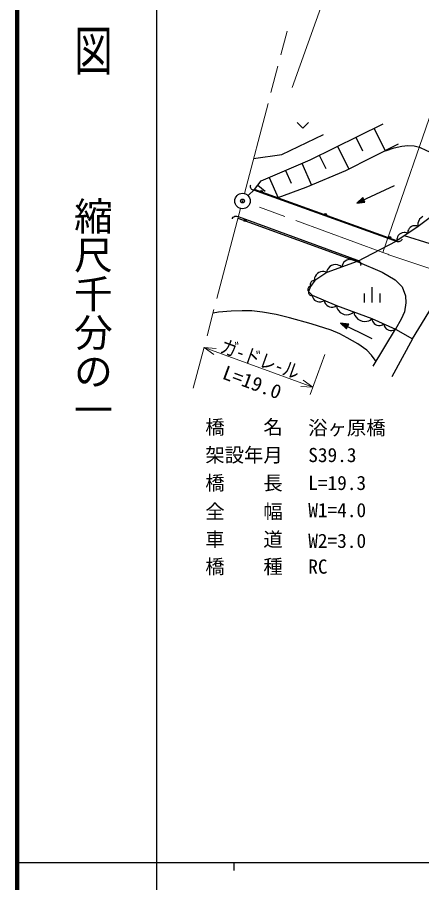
# Model space of a CAD drawing. Units: millimetres, scale not verified. Extents: x 40000 to 680000, y 20000 to 380000.
# Drawn here: x 40000 to 92280, y 202409 to 314194 of the extents above; entities that cross this region are included whole.
import ezdxf
from ezdxf.enums import TextEntityAlignment as Align

# ---------------------------------------------------------------- set-up
doc = ezdxf.new("R2010")
doc.units = ezdxf.units.MM
doc.header["$LTSCALE"] = 1000
doc.header["$PDMODE"] = 32
doc.header["$PDSIZE"] = 500
doc.linetypes.add('CHAIN', pattern=[18.5, 12, -1.5, 3.5, -1.5])
for name, color, linetype, lineweight in [('M-BGD', 7, 'Continuous', 25), ('M-BMK', 2, 'CHAIN', 13), ('M-BMK-SRVR', 3, 'Continuous', 25), ('M-STR-HTXT', 7, 'Continuous', 13), ('M-STR-STR1', 1, 'Continuous', 25), ('M-TTL', 2, 'Continuous', 140), ('M-TTL-BAND', 7, 'Continuous', 25)]:
    doc.layers.add(name, color=color, linetype=linetype, lineweight=lineweight)
doc.layers.add('M-OTRS', color=6, linetype='Continuous')
doc.styles.add('@ＭＳ ゴシック', font='')
doc.styles.add('ＭＳ ゴシック', font='')
doc.styles.get('@ＭＳ ゴシック').set_extended_font_data('@MS Gothic')
doc.styles.get('ＭＳ ゴシック').set_extended_font_data('MS Gothic')

msp = doc.modelspace()

# ---------------------------------------------------------------- linework, layer by layer
at = {"layer": 'M-BGD'}
for p, q in [((76165, 300609), (76915, 299889)), ((76915, 299889), (77665, 300609)), ((77861, 295795), (87297, 300427)), ((86117, 299848), (87545, 296941)), ((74201, 296482), (79577, 299055)), ((83759, 298690), (84622, 296931)), ((81400, 297532), (82851, 294575)), ((89241, 297797), (82436, 294366)), ((70552, 295949), (74201, 296482)), ((79041, 296374), (79881, 294664)), ((71514, 293050), (77861, 295795)), ((76803, 295338), (78028, 292505)), ((74687, 294423), (75399, 292777)), ((82436, 294366), (77289, 292193)), ((70656, 291964), (71514, 293050)), ((72572, 293508), (73703, 290892)), ((70139, 292367), (70153, 292468)), ((70155, 292234), (70139, 292367)), ((70153, 292468), (70174, 292525)), ((70184, 292138), (70155, 292234)), ((70239, 292055), (70184, 292138)), ((70332, 291958), (70239, 292055)), ((70420, 291906), (70332, 291958)), ((70570, 291852), (70420, 291906)), ((71512, 291515), (70570, 291852)), ((89070, 285330), (70656, 291964)), ((71085, 292507), (72060, 291737)), ((77289, 292193), (73667, 290879)), ((88699, 292443), (83895, 290192)), ((88071, 285590), (71512, 291515)), ((84665, 290906), (83895, 290192)), ((84654, 290834), (84004, 290242)), ((84643, 290763), (84112, 290293)), ((84632, 290692), (84221, 290344)), ((84751, 290438), (84632, 290692)), ((84813, 290401), (84643, 290763)), ((84875, 290364), (84654, 290834)), ((84936, 290326), (84665, 290906)), ((83895, 290192), (84936, 290326)), ((84004, 290242), (84875, 290364)), ((84112, 290293), (84813, 290401)), ((84221, 290344), (84751, 290438)), ((84622, 290620), (84330, 290395)), ((84330, 290395), (84690, 290476)), ((84611, 290549), (84474, 290463)), ((84474, 290463), (84628, 290513)), ((84628, 290513), (84611, 290549)), ((84690, 290476), (84622, 290620)), ((95474, 289905), (91815, 287160)), ((67912, 288356), (68003, 288429)), ((68003, 288429), (68131, 288489)), ((68131, 288489), (68246, 288511)), ((68246, 288511), (68391, 288500)), ((68391, 288500), (68541, 288445)), ((68541, 288445), (69480, 288103)), ((92411, 288470), (92190, 288304)), ((67806, 288181), (67833, 288257)), ((67833, 288257), (67912, 288356)), ((68528, 288235), (83923, 282643)), ((69480, 288103), (83028, 283157)), ((91794, 287605), (91767, 287412)), ((91767, 287412), (91794, 287145)), ((91859, 287826), (91794, 287605)), ((91997, 288102), (91859, 287826)), ((92190, 288304), (91997, 288102)), ((91815, 287160), (89070, 285330)), ((89578, 286282), (89408, 286169)), ((89767, 286367), (89578, 286282)), ((89993, 286395), (89767, 286367)), ((90163, 286386), (89993, 286395)), ((90304, 286358), (90163, 286386)), ((90483, 286273), (90304, 286358)), ((90501, 286592), (90474, 286459)), ((90474, 286459), (90483, 286273)), ((90554, 286743), (90501, 286592)), ((90661, 286930), (90554, 286743)), ((90803, 287063), (90661, 286930)), ((90963, 287169), (90803, 287063)), ((91140, 287249), (90963, 287169)), ((91353, 287276), (91140, 287249)), ((91513, 287267), (91353, 287276)), ((91646, 287240), (91513, 287267)), ((91815, 287160), (91646, 287240)), ((89013, 285253), (88071, 285590)), ((89164, 285199), (89013, 285253)), ((89088, 285669), (89059, 285528)), ((89059, 285528), (89069, 285330)), ((89144, 285830), (89088, 285669)), ((89257, 286028), (89144, 285830)), ((89309, 285190), (89164, 285199)), ((89408, 286169), (89257, 286028)), ((89423, 285213), (89309, 285190)), ((89551, 285273), (89423, 285213)), ((89641, 285347), (89551, 285273)), ((89719, 285447), (89641, 285347)), ((89746, 285522), (89719, 285447)), ((93359, 284930), (90046, 285981)), ((82602, 282833), (82380, 282708)), ((82839, 282919), (82602, 282833)), ((83091, 282966), (82839, 282919)), ((83028, 283157), (83968, 282814)), ((83370, 282934), (83091, 282966)), ((83571, 282872), (83370, 282934)), ((83733, 282797), (83571, 282872)), ((83923, 282643), (79995, 281216)), ((80212, 281786), (80097, 281610)), ((80406, 281991), (80212, 281786)), ((80629, 282116), (80406, 281991)), ((80866, 282202), (80629, 282116)), ((81117, 282249), (80866, 282202)), ((81397, 282216), (81117, 282249)), ((81598, 282155), (81397, 282216)), ((81759, 282080), (81598, 282155)), ((81949, 281926), (81759, 282080)), ((81996, 282166), (81949, 281926)), ((82071, 282327), (81996, 282166)), ((82186, 282503), (82071, 282327)), ((82380, 282708), (82186, 282503)), ((83923, 282643), (83733, 282797)), ((83923, 282643), (87163, 281260)), ((83968, 282814), (84118, 282759)), ((84118, 282759), (84205, 282706)), ((84205, 282706), (84297, 282608)), ((84297, 282608), (84352, 282525)), ((84352, 282525), (84381, 282429)), ((84381, 282195), (84360, 282138)), ((84381, 282429), (84396, 282296)), ((84396, 282296), (84381, 282195)), ((78499, 280720), (78435, 280541)), ((79995, 281216), (78452, 280187)), ((78625, 280942), (78499, 280720)), ((78794, 281100), (78625, 280942)), ((78983, 281226), (78794, 281100)), ((79194, 281321), (78983, 281226)), ((79447, 281353), (79194, 281321)), ((79637, 281342), (79447, 281353)), ((79795, 281311), (79637, 281342)), ((79995, 281216), (79795, 281311)), ((80022, 281449), (79975, 281209)), ((80097, 281610), (80022, 281449)), ((87163, 281260), (88859, 280302)), ((77884, 279849), (77862, 279730)), ((77862, 279730), (77862, 279640)), ((77862, 279640), (77873, 279565)), ((77873, 279565), (77912, 279467)), ((77934, 279946), (77884, 279849)), ((78452, 280187), (77892, 279439)), ((77999, 280033), (77934, 279946)), ((78078, 280108), (77999, 280033)), ((78186, 280162), (78078, 280108)), ((78272, 280187), (78186, 280162)), ((78348, 280198), (78272, 280187)), ((78452, 280187), (78348, 280198)), ((78435, 280541), (78404, 280383)), ((78404, 280383), (78414, 280162)), ((88859, 280302), (89735, 279372)), ((77562, 279141), (77547, 279057)), ((77547, 279057), (77558, 278964)), ((77558, 278964), (77579, 278897)), ((77590, 279220), (77562, 279141)), ((77579, 278897), (77604, 278843)), ((77632, 279294), (77590, 279220)), ((77604, 278843), (77656, 278780)), ((77699, 279359), (77632, 279294)), ((77658, 278785), (77638, 278706)), ((77638, 278706), (77638, 278646)), ((77638, 278646), (77648, 278577)), ((77648, 278577), (77678, 278488)), ((77892, 279439), (77658, 278785)), ((77658, 278785), (78125, 278318)), ((77678, 278488), (77727, 278419)), ((77758, 279398), (77699, 279359)), ((77727, 278419), (77787, 278359)), ((77811, 279423), (77758, 279398)), ((77787, 278359), (77856, 278310)), ((77892, 279439), (77811, 279423)), ((84846, 278533), (84846, 277333)), ((85846, 279333), (85846, 277333)), ((86846, 278533), (86846, 277333)), ((89735, 279372), (90173, 278222)), ((77856, 278310), (77945, 278280)), ((77945, 278280), (78014, 278270)), ((78014, 278270), (78074, 278270)), ((78074, 278270), (78153, 278290)), ((78125, 278318), (81257, 276962)), ((78125, 278318), (78151, 278121)), ((78151, 278121), (78204, 277987)), ((78204, 277987), (78289, 277839)), ((78289, 277839), (78435, 277665)), ((78435, 277665), (78609, 277552)), ((78609, 277552), (78796, 277471)), ((78796, 277471), (78997, 277421)), ((78997, 277421), (79225, 277434)), ((79225, 277434), (79390, 277474)), ((79390, 277474), (79524, 277527)), ((79524, 277527), (79685, 277642)), ((79685, 277642), (79711, 277446)), ((79711, 277446), (79765, 277312)), ((79765, 277312), (79849, 277164)), ((90228, 277319), (90064, 276143)), ((90173, 278222), (90228, 277319)), ((91074, 272661), (94019, 277429)), ((79849, 277164), (79996, 276989)), ((79996, 276989), (80169, 276877)), ((80169, 276877), (80356, 276796)), ((80356, 276796), (80557, 276746)), ((80557, 276746), (80785, 276759)), ((80785, 276759), (80950, 276798)), ((80950, 276798), (81084, 276851)), ((81084, 276851), (81246, 276967)), ((81257, 276962), (85838, 275279)), ((81257, 276962), (81310, 276687)), ((81310, 276687), (81395, 276502)), ((81395, 276502), (81526, 276301)), ((81526, 276301), (81746, 276066)), ((83292, 275959), (83510, 276134)), ((83510, 276134), (83565, 275848)), ((90064, 276143), (89626, 275212)), ((81746, 276066), (82000, 275922)), ((82000, 275922), (82271, 275823)), ((82271, 275823), (82557, 275768)), ((82557, 275768), (82877, 275804)), ((82877, 275804), (83107, 275873)), ((83107, 275873), (83292, 275959)), ((83565, 275848), (83654, 275655)), ((83654, 275655), (83790, 275446)), ((83790, 275446), (84020, 275201)), ((84020, 275201), (84284, 275051)), ((84284, 275051), (84566, 274948)), ((85198, 274928), (85437, 275000)), ((85437, 275000), (85630, 275089)), ((85630, 275089), (85857, 275272)), ((85838, 275279), (88877, 273923)), ((85838, 275279), (85862, 275082)), ((85862, 275082), (85914, 274948)), ((89626, 275212), (88877, 273923)), ((85882, 272660), (81802, 274700)), ((81802, 274700), (82553, 273967)), ((82840, 274539), (81802, 274700)), ((81909, 274646), (82545, 274038)), ((82777, 274503), (81909, 274646)), ((82017, 274593), (82536, 274110)), ((82714, 274467), (82017, 274593)), ((82124, 274539), (82527, 274181)), ((82652, 274432), (82124, 274539)), ((82231, 274485), (82518, 274253)), ((82589, 274396), (82231, 274485)), ((82375, 274414), (82509, 274324)), ((82527, 274360), (82375, 274414)), ((82509, 274324), (82527, 274360)), ((82518, 274253), (82589, 274396)), ((82527, 274181), (82652, 274432)), ((82536, 274110), (82714, 274467)), ((82545, 274038), (82777, 274503)), ((82553, 273967), (82840, 274539)), ((84566, 274948), (84864, 274891)), ((84864, 274891), (85198, 274928)), ((85914, 274948), (85996, 274799)), ((85996, 274799), (86141, 274623)), ((86025, 269109), (88877, 273923)), ((86141, 274623), (86314, 274509)), ((86314, 274509), (86500, 274425)), ((86500, 274425), (86700, 274373)), ((86700, 274373), (86928, 274383)), ((86928, 274383), (87094, 274421)), ((87094, 274421), (87228, 274473)), ((87228, 274473), (87391, 274586)), ((87391, 274586), (87413, 274401)), ((87413, 274401), (87462, 274274)), ((87462, 274274), (87540, 274135)), ((87540, 274135), (87676, 273969)), ((87676, 273969), (87838, 273861)), ((88699, 273827), (88852, 273934)), ((88877, 273923), (91074, 272661)), ((87838, 273861), (88014, 273783)), ((88014, 273783), (88202, 273734)), ((88202, 273734), (88416, 273743)), ((88416, 273743), (88572, 273779)), ((88572, 273779), (88699, 273827)), ((91074, 272661), (88409, 267753))]:
    msp.add_line(p, q, dxfattribs=at)
for points in [[(87583, 296939), (88717, 297330), (89699, 297568), (90505, 297648), (91302, 297590), (91980, 297400), (92894, 297000), (93641, 296676), (94493, 296428), (95100, 296349), (95896, 296393), (96423, 296539), (97148, 296880), (97647, 297168)], [(86406, 269751), (85802, 270556), (85176, 271204), (84022, 271997), (82649, 272803), (81678, 273316), (80570, 273773), (77970, 274608), (75208, 275387), (73460, 275815), (71704, 276127), (70310, 276259), (69073, 276278), (67661, 276241), (66032, 276086), (65302, 275962)]]:
    msp.add_lwpolyline(points, dxfattribs=at)
for centre, radius in [((71562, 291656), 150), ((71562, 291656), 90), ((71562, 291656), 30), ((79842, 288694), 150), ((79842, 288694), 90), ((79842, 288694), 30), ((69429, 287962), 150), ((69429, 287962), 90), ((69429, 287962), 30), ((88122, 285731), 150), ((88122, 285731), 90), ((88122, 285731), 30), ((82977, 283016), 150), ((82977, 283016), 90), ((82977, 283016), 30)]:
    msp.add_circle(centre, radius, dxfattribs=at)
at = {"layer": 'M-BMK'}
for p, q in [((69368, 291432), (74869, 312419)), ((87265, 283802), (70053, 290120)), ((68860, 289497), (62757, 266278))]:
    msp.add_line(p, q, dxfattribs=at)
msp.add_arc((166839, 510226), 240000, 250.63673, 267.27528, dxfattribs=at)
at = {"layer": 'M-BMK-SRVR'}
for radius in [1000, 40]:
    msp.add_circle((69115, 290464), radius, dxfattribs=at)
at = {"layer": 'M-OTRS'}
msp.add_point((69115, 290464), dxfattribs=at)
at = {"layer": 'M-STR-HTXT'}
for p, q in [((75515, 305141), (83310, 326777)), ((96911, 311790), (87265, 283802)), ((65403, 270622), (64137, 271530)), ((64137, 271530), (65690, 271411)), ((64137, 271530), (78216, 266405)), ((77874, 265465), (79764, 270655)), ((76951, 267312), (78216, 266405)), ((78216, 266405), (76663, 266523))]:
    msp.add_line(p, q, dxfattribs=at)
at = {"layer": 'M-STR-STR1'}
for p, q in [((70656, 291964), (69831, 291162)), ((83923, 282643), (89070, 285330))]:
    msp.add_line(p, q, dxfattribs=at)
at = {"layer": 'M-TTL'}
msp.add_line((40000, 380000), (40000, 20000), dxfattribs=at)
at = {"layer": 'M-TTL-BAND'}
for p, q in [((58000, 370000), (58000, 20000)), ((40000, 205000), (579000, 205000)), ((68000, 205000), (68000, 204000))]:
    msp.add_line(p, q, dxfattribs=at)

# ---------------------------------------------------------------- texts
at = {"layer": 'M-STR-HTXT', "style": 'ＭＳ ゴシック'}
for s, rotation, width, p in [('ガ-ドレ-ル', 340.3, 0.85, (65919, 270453)), ('L=19.0', 339.6, 1.05, (66177, 267041))]:
    msp.add_text(s, height=1833, rotation=rotation, dxfattribs=dict(at, width=width)).set_placement(p, align=Align.BOTTOM_LEFT)
for s, p in [('橋\u3000\u3000名', (64311, 259788)), ('浴ヶ原橋', (77612, 259696)), ('架設年月', (64311, 256186)), ('S39.3', (77612, 256186)), ('橋\u3000\u3000長', (64311, 252583)), ('L=19.3', (77612, 252583)), ('全\u3000\u3000幅', (64311, 248888)), ('W1=4.0', (77612, 249073)), ('車\u3000\u3000道', (64311, 245286)), ('W2=3.0', (77612, 245101)), ('橋\u3000\u3000種', (64311, 241776)), ('RC', (77612, 241776))]:
    msp.add_text(s, height=1833, dxfattribs=at).set_placement(p, align=Align.BOTTOM_LEFT)
at = {"layer": 'M-TTL-BAND', "style": '@ＭＳ ゴシック', "width": 1.4}
msp.add_text('平  面  図', height=3666, rotation=270, dxfattribs=at).set_placement((49777, 306475), align=Align.MIDDLE_RIGHT)
at = {"layer": 'M-TTL-BAND', "style": '@ＭＳ ゴシック'}
msp.add_text('縮尺千分の一', height=3666, rotation=270, dxfattribs=at).set_placement((49777, 261030), align=Align.MIDDLE_RIGHT)

doc.saveas('drawing.dxf')
